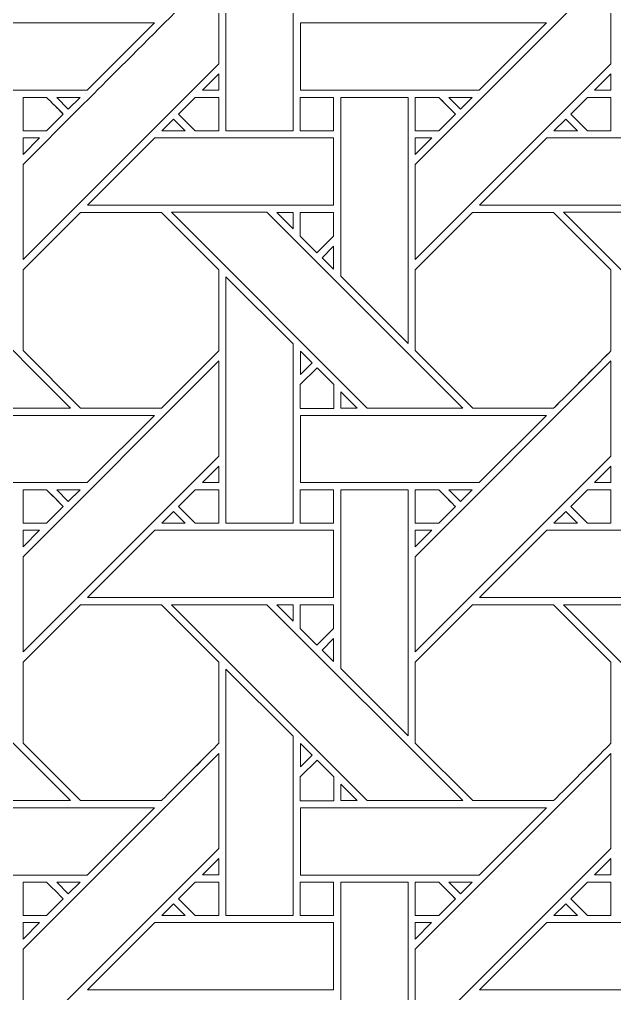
# Model space of a CAD drawing. Header units: inches. Extents: x 2.4 to 22.4, y -0.9 to 19.1.
# Drawn here: x 8.817 to 10.256, y 4.122 to 6.477 of the extents above; entities that cross this region are included whole.
import ezdxf

# ---------------------------------------------------------------- set-up
doc = ezdxf.new("R2010")
doc.units = ezdxf.units.IN
doc.header["$MEASUREMENT"] = 0
doc.layers.add('Design', color=7, linetype='Continuous', lineweight=0)

msp = doc.modelspace()

# ---------------------------------------------------------------- linework, layer by layer
at = {"layer": 'Design'}
for points, knots in [([(2.3829, 19.0948), (2.3829, 19.0948), (2.3829, -0.9052), (2.3829, -0.9052), (2.3829, -0.9052), (22.3829, -0.9052), (22.3829, -0.9052), (22.3829, -0.9052), (22.3829, 19.0948), (22.3829, 19.0948), (22.3829, 19.0948), (2.3829, 19.0948), (2.3829, 19.0948)], [0, 0, 0, 0, 1, 1, 1, 2, 2, 2, 3, 3, 3, 4, 4, 4, 4]), ([(3.3653, 18.1123), (3.3653, 18.1123), (3.3653, 0.0772), (3.3653, 0.0772), (3.3653, 0.0772), (21.4004, 0.0772), (21.4004, 0.0772), (21.4004, 0.0772), (21.4004, 18.1123), (21.4004, 18.1123), (21.4004, 18.1123), (3.3653, 18.1123), (3.3653, 18.1123)], [0, 0, 0, 0, 1, 1, 1, 2, 2, 2, 3, 3, 3, 4, 4, 4, 4]), ([(9.4791, 6.2082), (9.4791, 6.2082), (9.3163, 6.2082), (9.3163, 6.2082), (9.3163, 6.2082), (9.3163, 6.8041), (9.3163, 6.8041), (9.3163, 6.8041), (9.4791, 6.6419), (9.4791, 6.6419), (9.4791, 6.6419), (9.4791, 6.2082), (9.4791, 6.2082)], [0, 0, 0, 0, 1, 1, 1, 2, 2, 2, 3, 3, 3, 4, 4, 4, 4]), ([(8.9621, 6.2635), (9.0114, 6.3125), (9.2437, 6.545), (9.2992, 6.6005), (9.2992, 6.6005), (9.2992, 6.3705), (9.2992, 6.3705), (9.2992, 6.3705), (8.8255, 5.8968), (8.8255, 5.8968), (8.8255, 5.8968), (8.8255, 6.1269), (8.8255, 6.1269), (8.8255, 6.1269), (8.9621, 6.2635), (8.9621, 6.2635)], [0, 0, 0, 0, 1, 1, 1, 2, 2, 2, 3, 3, 3, 4, 4, 4, 5, 5, 5, 5]), ([(9.7742, 6.1269), (9.7742, 6.1269), (10.2479, 6.6005), (10.2479, 6.6005), (10.2479, 6.6005), (10.2479, 6.3705), (10.2479, 6.3705), (10.2479, 6.3705), (9.7742, 5.8968), (9.7742, 5.8968), (9.7742, 5.8968), (9.7742, 6.1269), (9.7742, 6.1269)], [0, 0, 0, 0, 1, 1, 1, 2, 2, 2, 3, 3, 3, 4, 4, 4, 4]), ([(8.5476, 6.3063), (8.5476, 6.3063), (8.5476, 6.469), (8.5476, 6.469), (8.5476, 6.469), (9.1433, 6.469), (9.1433, 6.469), (9.1433, 6.469), (8.9806, 6.3063), (8.9806, 6.3063), (8.9806, 6.3063), (8.5476, 6.3063), (8.5476, 6.3063)], [0, 0, 0, 0, 1, 1, 1, 2, 2, 2, 3, 3, 3, 4, 4, 4, 4]), ([(9.4964, 6.3063), (9.4964, 6.3063), (9.4964, 6.469), (9.4964, 6.469), (9.4964, 6.469), (10.0921, 6.469), (10.0921, 6.469), (10.0921, 6.469), (9.9293, 6.3063), (9.9293, 6.3063), (9.9293, 6.3063), (9.4964, 6.3063), (9.4964, 6.3063)], [0, 0, 0, 0, 1, 1, 1, 2, 2, 2, 3, 3, 3, 4, 4, 4, 4]), ([(9.2992, 6.3063), (9.2992, 6.3063), (9.2594, 6.3063), (9.2594, 6.3063), (9.2594, 6.3063), (9.2992, 6.3461), (9.2992, 6.3461), (9.2992, 6.3461), (9.2992, 6.3063), (9.2992, 6.3063)], [0, 0, 0, 0, 1, 1, 1, 2, 2, 2, 3, 3, 3, 3]), ([(10.2081, 6.3063), (10.2081, 6.3063), (10.2479, 6.3461), (10.2479, 6.3461), (10.2479, 6.3461), (10.2479, 6.3063), (10.2479, 6.3063), (10.2479, 6.3063), (10.2081, 6.3063), (10.2081, 6.3063)], [0, 0, 0, 0, 1, 1, 1, 2, 2, 2, 3, 3, 3, 3]), ([(8.8825, 6.289), (8.8877, 6.2839), (8.9184, 6.2531), (8.9228, 6.2486), (8.9228, 6.2486), (8.8824, 6.2082), (8.8824, 6.2082), (8.8824, 6.2082), (8.8255, 6.2082), (8.8255, 6.2082), (8.8255, 6.2082), (8.8255, 6.289), (8.8255, 6.289), (8.8255, 6.289), (8.8825, 6.289), (8.8825, 6.289)], [0, 0, 0, 0, 1, 1, 1, 2, 2, 2, 3, 3, 3, 4, 4, 4, 5, 5, 5, 5]), ([(8.9075, 6.264), (8.9133, 6.2582), (8.9188, 6.2527), (8.9228, 6.2486), (8.9228, 6.2486), (8.8824, 6.2082), (8.8824, 6.2082), (8.8824, 6.2082), (8.8255, 6.2082), (8.8255, 6.2082), (8.8255, 6.2082), (8.8255, 6.289), (8.8255, 6.289), (8.8255, 6.289), (8.8825, 6.289), (8.8825, 6.289), (8.888, 6.2836), (8.8981, 6.2735), (8.9075, 6.264)], [0, 0, 0, 0, 1, 1, 1, 2, 2, 2, 3, 3, 3, 4, 4, 4, 5, 5, 5, 6, 6, 6, 6]), ([(8.9069, 6.289), (8.9069, 6.289), (8.9634, 6.289), (8.9634, 6.289), (8.9634, 6.289), (8.9351, 6.2608), (8.9351, 6.2608), (8.9351, 6.2608), (8.9069, 6.289), (8.9069, 6.289)], [0, 0, 0, 0, 1, 1, 1, 2, 2, 2, 3, 3, 3, 3]), ([(9.242, 6.2082), (9.242, 6.2082), (9.2017, 6.2486), (9.2017, 6.2486), (9.2017, 6.2486), (9.2421, 6.289), (9.2421, 6.289), (9.2421, 6.289), (9.2991, 6.289), (9.2991, 6.289), (9.2991, 6.289), (9.2991, 6.2082), (9.2991, 6.2082), (9.2991, 6.2082), (9.242, 6.2082), (9.242, 6.2082)], [0, 0, 0, 0, 1, 1, 1, 2, 2, 2, 3, 3, 3, 4, 4, 4, 5, 5, 5, 5]), ([(9.2017, 6.2486), (9.2017, 6.2486), (9.2421, 6.289), (9.2421, 6.289), (9.2421, 6.289), (9.2991, 6.289), (9.2991, 6.289), (9.2991, 6.289), (9.2991, 6.2082), (9.2991, 6.2082), (9.2991, 6.2082), (9.242, 6.2082), (9.242, 6.2082), (9.242, 6.2082), (9.2017, 6.2486), (9.2017, 6.2486)], [0, 0, 0, 0, 1, 1, 1, 2, 2, 2, 3, 3, 3, 4, 4, 4, 5, 5, 5, 5]), ([(9.4963, 6.289), (9.4963, 6.289), (9.5766, 6.289), (9.5766, 6.289), (9.5766, 6.289), (9.5766, 6.2082), (9.5766, 6.2082), (9.5766, 6.2082), (9.4963, 6.2082), (9.4963, 6.2082), (9.4963, 6.2082), (9.4963, 6.289), (9.4963, 6.289)], [0, 0, 0, 0, 1, 1, 1, 2, 2, 2, 3, 3, 3, 4, 4, 4, 4]), ([(9.5766, 6.289), (9.5766, 6.289), (9.5766, 6.2082), (9.5766, 6.2082), (9.5766, 6.2082), (9.4963, 6.2082), (9.4963, 6.2082), (9.4963, 6.2082), (9.4963, 6.289), (9.4963, 6.289), (9.4963, 6.289), (9.5766, 6.289), (9.5766, 6.289)], [0, 0, 0, 0, 1, 1, 1, 2, 2, 2, 3, 3, 3, 4, 4, 4, 4]), ([(9.7571, 6.289), (9.7571, 6.289), (9.7571, 5.6939), (9.7571, 5.6939), (9.7571, 5.6939), (9.5942, 5.8568), (9.5942, 5.8568), (9.5942, 5.8568), (9.5942, 6.289), (9.5942, 6.289), (9.5942, 6.289), (9.7571, 6.289), (9.7571, 6.289)], [0, 0, 0, 0, 1, 1, 1, 2, 2, 2, 3, 3, 3, 4, 4, 4, 4]), ([(9.8313, 6.289), (9.8364, 6.2839), (9.8672, 6.2531), (9.8716, 6.2486), (9.8716, 6.2486), (9.8312, 6.2082), (9.8312, 6.2082), (9.8312, 6.2082), (9.7742, 6.2082), (9.7742, 6.2082), (9.7742, 6.2082), (9.7742, 6.289), (9.7742, 6.289), (9.7742, 6.289), (9.8313, 6.289), (9.8313, 6.289)], [0, 0, 0, 0, 1, 1, 1, 2, 2, 2, 3, 3, 3, 4, 4, 4, 5, 5, 5, 5]), ([(9.7742, 6.2082), (9.7742, 6.2082), (9.7742, 6.289), (9.7742, 6.289), (9.7742, 6.289), (9.8313, 6.289), (9.8313, 6.289), (9.8369, 6.2834), (9.8716, 6.2486), (9.8716, 6.2486), (9.8716, 6.2486), (9.8312, 6.2082), (9.8312, 6.2082), (9.8312, 6.2082), (9.7742, 6.2082), (9.7742, 6.2082)], [0, 0, 0, 0, 1, 1, 1, 2, 2, 2, 3, 3, 3, 4, 4, 4, 5, 5, 5, 5]), ([(9.8556, 6.289), (9.8556, 6.289), (9.9121, 6.289), (9.9121, 6.289), (9.9121, 6.289), (9.8838, 6.2608), (9.8838, 6.2608), (9.8838, 6.2608), (9.8556, 6.289), (9.8556, 6.289)], [0, 0, 0, 0, 1, 1, 1, 2, 2, 2, 3, 3, 3, 3]), ([(10.1907, 6.2082), (10.1907, 6.2082), (10.1504, 6.2486), (10.1504, 6.2486), (10.1504, 6.2486), (10.1908, 6.289), (10.1908, 6.289), (10.1908, 6.289), (10.2479, 6.289), (10.2479, 6.289), (10.2479, 6.289), (10.2479, 6.2082), (10.2479, 6.2082), (10.2479, 6.2082), (10.1907, 6.2082), (10.1907, 6.2082)], [0, 0, 0, 0, 1, 1, 1, 2, 2, 2, 3, 3, 3, 4, 4, 4, 5, 5, 5, 5]), ([(10.1504, 6.2486), (10.1504, 6.2486), (10.1908, 6.289), (10.1908, 6.289), (10.1908, 6.289), (10.2479, 6.289), (10.2479, 6.289), (10.2479, 6.289), (10.2479, 6.2082), (10.2479, 6.2082), (10.2479, 6.2082), (10.1907, 6.2082), (10.1907, 6.2082), (10.1907, 6.2082), (10.1504, 6.2486), (10.1504, 6.2486)], [0, 0, 0, 0, 1, 1, 1, 2, 2, 2, 3, 3, 3, 4, 4, 4, 5, 5, 5, 5]), ([(9.2178, 6.2082), (9.2178, 6.2082), (9.1613, 6.2082), (9.1613, 6.2082), (9.1613, 6.2082), (9.1896, 6.2365), (9.1896, 6.2365), (9.1896, 6.2365), (9.2178, 6.2082), (9.2178, 6.2082)], [0, 0, 0, 0, 1, 1, 1, 2, 2, 2, 3, 3, 3, 3]), ([(10.1666, 6.2082), (10.1666, 6.2082), (10.11, 6.2082), (10.11, 6.2082), (10.11, 6.2082), (10.1383, 6.2365), (10.1383, 6.2365), (10.1383, 6.2365), (10.1666, 6.2082), (10.1666, 6.2082)], [0, 0, 0, 0, 1, 1, 1, 2, 2, 2, 3, 3, 3, 3]), ([(8.8653, 6.1911), (8.8653, 6.1911), (8.8255, 6.1513), (8.8255, 6.1513), (8.8255, 6.1513), (8.8255, 6.1911), (8.8255, 6.1911), (8.8255, 6.1911), (8.8653, 6.1911), (8.8653, 6.1911)], [0, 0, 0, 0, 1, 1, 1, 2, 2, 2, 3, 3, 3, 3]), ([(9.1442, 6.1911), (9.1442, 6.1911), (9.5766, 6.1911), (9.5766, 6.1911), (9.5766, 6.1911), (9.5766, 6.0283), (9.5766, 6.0283), (9.5766, 6.0283), (8.9813, 6.0283), (8.9813, 6.0283), (8.9813, 6.0283), (9.1442, 6.1911), (9.1442, 6.1911)], [0, 0, 0, 0, 1, 1, 1, 2, 2, 2, 3, 3, 3, 4, 4, 4, 4]), ([(9.8141, 6.1911), (9.8141, 6.1911), (9.7742, 6.1513), (9.7742, 6.1513), (9.7742, 6.1513), (9.7742, 6.1911), (9.7742, 6.1911), (9.7742, 6.1911), (9.8141, 6.1911), (9.8141, 6.1911)], [0, 0, 0, 0, 1, 1, 1, 2, 2, 2, 3, 3, 3, 3]), ([(9.9301, 6.0283), (9.9301, 6.0283), (10.0929, 6.1911), (10.0929, 6.1911), (10.0929, 6.1911), (10.5253, 6.1911), (10.5253, 6.1911), (10.5253, 6.1911), (10.5253, 6.0283), (10.5253, 6.0283), (10.5253, 6.0283), (9.9301, 6.0283), (9.9301, 6.0283)], [0, 0, 0, 0, 1, 1, 1, 2, 2, 2, 3, 3, 3, 4, 4, 4, 4]), ([(8.4669, 6.0112), (8.4669, 6.0112), (8.9405, 5.5375), (8.9405, 5.5375), (8.9405, 5.5375), (8.7095, 5.5375), (8.7095, 5.5375), (8.7095, 5.5375), (8.2359, 6.0112), (8.2359, 6.0112), (8.2359, 6.0112), (8.4669, 6.0112), (8.4669, 6.0112)], [0, 0, 0, 0, 1, 1, 1, 2, 2, 2, 3, 3, 3, 4, 4, 4, 4]), ([(8.9642, 6.0111), (8.9642, 6.0111), (9.1604, 6.0111), (9.1604, 6.0111), (9.1604, 6.0111), (9.2991, 5.8724), (9.2991, 5.8724), (9.2991, 5.8724), (9.2991, 5.6762), (9.2991, 5.6762), (9.2813, 5.6582), (9.1694, 5.5465), (9.1604, 5.5375), (9.1604, 5.5375), (8.9647, 5.5375), (8.9647, 5.5375), (8.9647, 5.5375), (8.8255, 5.6767), (8.8255, 5.6767), (8.8255, 5.6767), (8.8255, 5.8724), (8.8255, 5.8724), (8.8255, 5.8724), (8.9642, 6.0111), (8.9642, 6.0111)], [0, 0, 0, 0, 1, 1, 1, 2, 2, 2, 3, 3, 3, 4, 4, 4, 5, 5, 5, 6, 6, 6, 7, 7, 7, 8, 8, 8, 8]), ([(8.8255, 5.8724), (8.8255, 5.8724), (8.9642, 6.0111), (8.9642, 6.0111), (8.9642, 6.0111), (9.1604, 6.0111), (9.1604, 6.0111), (9.1604, 6.0111), (9.2991, 5.8724), (9.2991, 5.8724), (9.2991, 5.8724), (9.2991, 5.6762), (9.2991, 5.6762), (9.2813, 5.6582), (9.1694, 5.5465), (9.1604, 5.5375), (9.1604, 5.5375), (8.9647, 5.5375), (8.9647, 5.5375), (8.9647, 5.5375), (8.8255, 5.6767), (8.8255, 5.6767), (8.8255, 5.6767), (8.8255, 5.8724), (8.8255, 5.8724)], [0, 0, 0, 0, 1, 1, 1, 2, 2, 2, 3, 3, 3, 4, 4, 4, 5, 5, 5, 6, 6, 6, 7, 7, 7, 8, 8, 8, 8]), ([(9.1846, 6.0112), (9.1846, 6.0112), (9.4156, 6.0112), (9.4156, 6.0112), (9.4156, 6.0112), (9.8892, 5.5375), (9.8892, 5.5375), (9.8892, 5.5375), (9.6582, 5.5375), (9.6582, 5.5375), (9.6582, 5.5375), (9.1846, 6.0112), (9.1846, 6.0112)], [0, 0, 0, 0, 1, 1, 1, 2, 2, 2, 3, 3, 3, 4, 4, 4, 4]), ([(9.4791, 6.0111), (9.4791, 6.0111), (9.4791, 5.9713), (9.4791, 5.9713), (9.4791, 5.9713), (9.4397, 6.0111), (9.4397, 6.0111), (9.4397, 6.0111), (9.4791, 6.0111), (9.4791, 6.0111)], [0, 0, 0, 0, 1, 1, 1, 2, 2, 2, 3, 3, 3, 3]), ([(9.5766, 6.0111), (9.5766, 6.0111), (9.5766, 5.9535), (9.5766, 5.9535), (9.5766, 5.9535), (9.5366, 5.9136), (9.5366, 5.9136), (9.5366, 5.9136), (9.4963, 5.9539), (9.4963, 5.9539), (9.4963, 5.9539), (9.4963, 6.0111), (9.4963, 6.0111), (9.4963, 6.0111), (9.5766, 6.0111), (9.5766, 6.0111)], [0, 0, 0, 0, 1, 1, 1, 2, 2, 2, 3, 3, 3, 4, 4, 4, 5, 5, 5, 5]), ([(9.5366, 5.9136), (9.5366, 5.9136), (9.4963, 5.9539), (9.4963, 5.9539), (9.4963, 5.9539), (9.4963, 6.0111), (9.4963, 6.0111), (9.4963, 6.0111), (9.5766, 6.0111), (9.5766, 6.0111), (9.5766, 6.0111), (9.5766, 5.9535), (9.5766, 5.9535), (9.5766, 5.9535), (9.5366, 5.9136), (9.5366, 5.9136)], [0, 0, 0, 0, 1, 1, 1, 2, 2, 2, 3, 3, 3, 4, 4, 4, 5, 5, 5, 5]), ([(9.9129, 6.0111), (9.9129, 6.0111), (10.1091, 6.0111), (10.1091, 6.0111), (10.1091, 6.0111), (10.2478, 5.8724), (10.2478, 5.8724), (10.2478, 5.8724), (10.2478, 5.6762), (10.2478, 5.6762), (10.23, 5.6582), (10.1181, 5.5465), (10.1091, 5.5375), (10.1091, 5.5375), (9.9134, 5.5375), (9.9134, 5.5375), (9.9134, 5.5375), (9.7742, 5.6767), (9.7742, 5.6767), (9.7742, 5.6767), (9.7742, 5.8724), (9.7742, 5.8724), (9.7742, 5.8724), (9.9129, 6.0111), (9.9129, 6.0111)], [0, 0, 0, 0, 1, 1, 1, 2, 2, 2, 3, 3, 3, 4, 4, 4, 5, 5, 5, 6, 6, 6, 7, 7, 7, 8, 8, 8, 8]), ([(9.7742, 5.6767), (9.7742, 5.6767), (9.7742, 5.8724), (9.7742, 5.8724), (9.7742, 5.8724), (9.9129, 6.0111), (9.9129, 6.0111), (9.9129, 6.0111), (10.1091, 6.0111), (10.1091, 6.0111), (10.1091, 6.0111), (10.2478, 5.8724), (10.2478, 5.8724), (10.2478, 5.8724), (10.2478, 5.6762), (10.2478, 5.6762), (10.2297, 5.6579), (10.1178, 5.5462), (10.1091, 5.5375), (10.1091, 5.5375), (9.9134, 5.5375), (9.9134, 5.5375), (9.9134, 5.5375), (9.7742, 5.6767), (9.7742, 5.6767)], [0, 0, 0, 0, 1, 1, 1, 2, 2, 2, 3, 3, 3, 4, 4, 4, 5, 5, 5, 6, 6, 6, 7, 7, 7, 8, 8, 8, 8]), ([(10.1334, 6.0112), (10.1334, 6.0112), (10.3643, 6.0112), (10.3643, 6.0112), (10.3643, 6.0112), (10.838, 5.5375), (10.838, 5.5375), (10.838, 5.5375), (10.6069, 5.5375), (10.6069, 5.5375), (10.6069, 5.5375), (10.1334, 6.0112), (10.1334, 6.0112)], [0, 0, 0, 0, 1, 1, 1, 2, 2, 2, 3, 3, 3, 4, 4, 4, 4]), ([(9.5766, 5.9293), (9.5766, 5.9293), (9.5766, 5.8741), (9.5766, 5.8741), (9.5766, 5.8741), (9.5488, 5.9015), (9.5488, 5.9015), (9.5488, 5.9015), (9.5766, 5.9293), (9.5766, 5.9293)], [0, 0, 0, 0, 1, 1, 1, 2, 2, 2, 3, 3, 3, 3]), ([(9.4791, 5.2595), (9.4791, 5.2595), (9.3163, 5.2595), (9.3163, 5.2595), (9.3163, 5.2595), (9.3163, 5.8553), (9.3163, 5.8553), (9.3163, 5.8553), (9.4791, 5.6932), (9.4791, 5.6932), (9.4791, 5.6932), (9.4791, 5.2595), (9.4791, 5.2595)], [0, 0, 0, 0, 1, 1, 1, 2, 2, 2, 3, 3, 3, 4, 4, 4, 4]), ([(9.4964, 5.6189), (9.4964, 5.6189), (9.4964, 5.6757), (9.4964, 5.6757), (9.4964, 5.6757), (9.5246, 5.6471), (9.5246, 5.6471), (9.5246, 5.6471), (9.4964, 5.6189), (9.4964, 5.6189)], [0, 0, 0, 0, 1, 1, 1, 2, 2, 2, 3, 3, 3, 3]), ([(8.8255, 5.1782), (8.8255, 5.1782), (9.2992, 5.6518), (9.2992, 5.6518), (9.2992, 5.6518), (9.2992, 5.4217), (9.2992, 5.4217), (9.2992, 5.4217), (8.8255, 4.9481), (8.8255, 4.9481), (8.8255, 4.9481), (8.8255, 5.1782), (8.8255, 5.1782)], [0, 0, 0, 0, 1, 1, 1, 2, 2, 2, 3, 3, 3, 4, 4, 4, 4]), ([(9.4963, 5.5372), (9.4963, 5.5372), (9.4963, 5.5945), (9.4963, 5.5945), (9.4963, 5.5945), (9.5367, 5.6349), (9.5367, 5.6349), (9.5367, 5.6349), (9.577, 5.5945), (9.577, 5.5945), (9.577, 5.5945), (9.577, 5.5372), (9.577, 5.5372), (9.577, 5.5372), (9.4963, 5.5372), (9.4963, 5.5372)], [0, 0, 0, 0, 1, 1, 1, 2, 2, 2, 3, 3, 3, 4, 4, 4, 5, 5, 5, 5]), ([(9.5367, 5.6349), (9.5367, 5.6349), (9.577, 5.5945), (9.577, 5.5945), (9.577, 5.5945), (9.577, 5.5372), (9.577, 5.5372), (9.577, 5.5372), (9.4963, 5.5372), (9.4963, 5.5372), (9.4963, 5.5372), (9.4963, 5.5945), (9.4963, 5.5945), (9.4963, 5.5945), (9.5367, 5.6349), (9.5367, 5.6349)], [0, 0, 0, 0, 1, 1, 1, 2, 2, 2, 3, 3, 3, 4, 4, 4, 5, 5, 5, 5]), ([(9.7742, 5.1782), (9.7742, 5.1782), (10.2479, 5.6518), (10.2479, 5.6518), (10.2479, 5.6518), (10.2479, 5.4217), (10.2479, 5.4217), (10.2479, 5.4217), (9.7742, 4.9481), (9.7742, 4.9481), (9.7742, 4.9481), (9.7742, 5.1782), (9.7742, 5.1782)], [0, 0, 0, 0, 1, 1, 1, 2, 2, 2, 3, 3, 3, 4, 4, 4, 4]), ([(9.634, 5.5375), (9.634, 5.5375), (9.5943, 5.5375), (9.5943, 5.5375), (9.5943, 5.5375), (9.5943, 5.5773), (9.5943, 5.5773), (9.5943, 5.5773), (9.634, 5.5375), (9.634, 5.5375)], [0, 0, 0, 0, 1, 1, 1, 2, 2, 2, 3, 3, 3, 3]), ([(8.5476, 5.3576), (8.5476, 5.3576), (8.5476, 5.5202), (8.5476, 5.5202), (8.5476, 5.5202), (9.1433, 5.5202), (9.1433, 5.5202), (9.1433, 5.5202), (8.9806, 5.3576), (8.9806, 5.3576), (8.9806, 5.3576), (8.5476, 5.3576), (8.5476, 5.3576)], [0, 0, 0, 0, 1, 1, 1, 2, 2, 2, 3, 3, 3, 4, 4, 4, 4]), ([(9.4964, 5.3576), (9.4964, 5.3576), (9.4964, 5.5202), (9.4964, 5.5202), (9.4964, 5.5202), (10.0921, 5.5202), (10.0921, 5.5202), (10.0921, 5.5202), (9.9293, 5.3576), (9.9293, 5.3576), (9.9293, 5.3576), (9.4964, 5.3576), (9.4964, 5.3576)], [0, 0, 0, 0, 1, 1, 1, 2, 2, 2, 3, 3, 3, 4, 4, 4, 4]), ([(9.2594, 5.3576), (9.2594, 5.3576), (9.2992, 5.3973), (9.2992, 5.3973), (9.2992, 5.3973), (9.2992, 5.3576), (9.2992, 5.3576), (9.2992, 5.3576), (9.2594, 5.3576), (9.2594, 5.3576)], [0, 0, 0, 0, 1, 1, 1, 2, 2, 2, 3, 3, 3, 3]), ([(10.2081, 5.3576), (10.2081, 5.3576), (10.2479, 5.3973), (10.2479, 5.3973), (10.2479, 5.3973), (10.2479, 5.3576), (10.2479, 5.3576), (10.2479, 5.3576), (10.2081, 5.3576), (10.2081, 5.3576)], [0, 0, 0, 0, 1, 1, 1, 2, 2, 2, 3, 3, 3, 3]), ([(8.8825, 5.3403), (8.8877, 5.3351), (8.9184, 5.3043), (8.9228, 5.2999), (8.9228, 5.2999), (8.8824, 5.2595), (8.8824, 5.2595), (8.8824, 5.2595), (8.8255, 5.2595), (8.8255, 5.2595), (8.8255, 5.2595), (8.8255, 5.3403), (8.8255, 5.3403), (8.8255, 5.3403), (8.8825, 5.3403), (8.8825, 5.3403)], [0, 0, 0, 0, 1, 1, 1, 2, 2, 2, 3, 3, 3, 4, 4, 4, 5, 5, 5, 5]), ([(8.8255, 5.2595), (8.8255, 5.2595), (8.8255, 5.3403), (8.8255, 5.3403), (8.8255, 5.3403), (8.8825, 5.3403), (8.8825, 5.3403), (8.8879, 5.3349), (8.9187, 5.3041), (8.9228, 5.2999), (8.9228, 5.2999), (8.8824, 5.2595), (8.8824, 5.2595), (8.8824, 5.2595), (8.8255, 5.2595), (8.8255, 5.2595)], [0, 0, 0, 0, 1, 1, 1, 2, 2, 2, 3, 3, 3, 4, 4, 4, 5, 5, 5, 5]), ([(8.9069, 5.3403), (8.9069, 5.3403), (8.9634, 5.3403), (8.9634, 5.3403), (8.9634, 5.3403), (8.9351, 5.3121), (8.9351, 5.3121), (8.9351, 5.3121), (8.9069, 5.3403), (8.9069, 5.3403)], [0, 0, 0, 0, 1, 1, 1, 2, 2, 2, 3, 3, 3, 3]), ([(9.242, 5.2595), (9.242, 5.2595), (9.2017, 5.2998), (9.2017, 5.2998), (9.2017, 5.2998), (9.2421, 5.3403), (9.2421, 5.3403), (9.2421, 5.3403), (9.2991, 5.3403), (9.2991, 5.3403), (9.2991, 5.3403), (9.2991, 5.2595), (9.2991, 5.2595), (9.2991, 5.2595), (9.242, 5.2595), (9.242, 5.2595)], [0, 0, 0, 0, 1, 1, 1, 2, 2, 2, 3, 3, 3, 4, 4, 4, 5, 5, 5, 5]), ([(9.2017, 5.2998), (9.2017, 5.2998), (9.2421, 5.3403), (9.2421, 5.3403), (9.2421, 5.3403), (9.2991, 5.3403), (9.2991, 5.3403), (9.2991, 5.3403), (9.2991, 5.2595), (9.2991, 5.2595), (9.2991, 5.2595), (9.242, 5.2595), (9.242, 5.2595), (9.242, 5.2595), (9.2017, 5.2998), (9.2017, 5.2998)], [0, 0, 0, 0, 1, 1, 1, 2, 2, 2, 3, 3, 3, 4, 4, 4, 5, 5, 5, 5]), ([(9.4963, 5.3403), (9.4963, 5.3403), (9.5766, 5.3403), (9.5766, 5.3403), (9.5766, 5.3403), (9.5766, 5.2595), (9.5766, 5.2595), (9.5766, 5.2595), (9.4963, 5.2595), (9.4963, 5.2595), (9.4963, 5.2595), (9.4963, 5.3403), (9.4963, 5.3403)], [0, 0, 0, 0, 1, 1, 1, 2, 2, 2, 3, 3, 3, 4, 4, 4, 4]), ([(9.4963, 5.2595), (9.4963, 5.2595), (9.4963, 5.3403), (9.4963, 5.3403), (9.4963, 5.3403), (9.5766, 5.3403), (9.5766, 5.3403), (9.5766, 5.3403), (9.5766, 5.2595), (9.5766, 5.2595), (9.5766, 5.2595), (9.4963, 5.2595), (9.4963, 5.2595)], [0, 0, 0, 0, 1, 1, 1, 2, 2, 2, 3, 3, 3, 4, 4, 4, 4]), ([(9.7571, 5.3403), (9.7571, 5.3403), (9.7571, 4.7452), (9.7571, 4.7452), (9.7571, 4.7452), (9.5942, 4.9081), (9.5942, 4.9081), (9.5942, 4.9081), (9.5942, 5.3403), (9.5942, 5.3403), (9.5942, 5.3403), (9.7571, 5.3403), (9.7571, 5.3403)], [0, 0, 0, 0, 1, 1, 1, 2, 2, 2, 3, 3, 3, 4, 4, 4, 4]), ([(9.8313, 5.3403), (9.8364, 5.3351), (9.8672, 5.3043), (9.8716, 5.2999), (9.8716, 5.2999), (9.8312, 5.2595), (9.8312, 5.2595), (9.8312, 5.2595), (9.7742, 5.2595), (9.7742, 5.2595), (9.7742, 5.2595), (9.7742, 5.3403), (9.7742, 5.3403), (9.7742, 5.3403), (9.8313, 5.3403), (9.8313, 5.3403)], [0, 0, 0, 0, 1, 1, 1, 2, 2, 2, 3, 3, 3, 4, 4, 4, 5, 5, 5, 5]), ([(9.7742, 5.2595), (9.7742, 5.2595), (9.7742, 5.3403), (9.7742, 5.3403), (9.7742, 5.3403), (9.8313, 5.3403), (9.8313, 5.3403), (9.8366, 5.3349), (9.8674, 5.3041), (9.8716, 5.2999), (9.8716, 5.2999), (9.8312, 5.2595), (9.8312, 5.2595), (9.8312, 5.2595), (9.7742, 5.2595), (9.7742, 5.2595)], [0, 0, 0, 0, 1, 1, 1, 2, 2, 2, 3, 3, 3, 4, 4, 4, 5, 5, 5, 5]), ([(9.8556, 5.3403), (9.8556, 5.3403), (9.9121, 5.3403), (9.9121, 5.3403), (9.9121, 5.3403), (9.8838, 5.3121), (9.8838, 5.3121), (9.8838, 5.3121), (9.8556, 5.3403), (9.8556, 5.3403)], [0, 0, 0, 0, 1, 1, 1, 2, 2, 2, 3, 3, 3, 3]), ([(10.1907, 5.2595), (10.1907, 5.2595), (10.1504, 5.2998), (10.1504, 5.2998), (10.1504, 5.2998), (10.1908, 5.3403), (10.1908, 5.3403), (10.1908, 5.3403), (10.2479, 5.3403), (10.2479, 5.3403), (10.2479, 5.3403), (10.2479, 5.2595), (10.2479, 5.2595), (10.2479, 5.2595), (10.1907, 5.2595), (10.1907, 5.2595)], [0, 0, 0, 0, 1, 1, 1, 2, 2, 2, 3, 3, 3, 4, 4, 4, 5, 5, 5, 5]), ([(10.1504, 5.2998), (10.1504, 5.2998), (10.1908, 5.3403), (10.1908, 5.3403), (10.1908, 5.3403), (10.2479, 5.3403), (10.2479, 5.3403), (10.2479, 5.3403), (10.2479, 5.2595), (10.2479, 5.2595), (10.2479, 5.2595), (10.1907, 5.2595), (10.1907, 5.2595), (10.1907, 5.2595), (10.1504, 5.2998), (10.1504, 5.2998)], [0, 0, 0, 0, 1, 1, 1, 2, 2, 2, 3, 3, 3, 4, 4, 4, 5, 5, 5, 5]), ([(9.2178, 5.2595), (9.2178, 5.2595), (9.1613, 5.2595), (9.1613, 5.2595), (9.1613, 5.2595), (9.1896, 5.2878), (9.1896, 5.2878), (9.1896, 5.2878), (9.2178, 5.2595), (9.2178, 5.2595)], [0, 0, 0, 0, 1, 1, 1, 2, 2, 2, 3, 3, 3, 3]), ([(10.1666, 5.2595), (10.1666, 5.2595), (10.11, 5.2595), (10.11, 5.2595), (10.11, 5.2595), (10.1383, 5.2878), (10.1383, 5.2878), (10.1383, 5.2878), (10.1666, 5.2595), (10.1666, 5.2595)], [0, 0, 0, 0, 1, 1, 1, 2, 2, 2, 3, 3, 3, 3]), ([(8.8653, 5.2424), (8.8653, 5.2424), (8.8255, 5.2025), (8.8255, 5.2025), (8.8255, 5.2025), (8.8255, 5.2424), (8.8255, 5.2424), (8.8255, 5.2424), (8.8653, 5.2424), (8.8653, 5.2424)], [0, 0, 0, 0, 1, 1, 1, 2, 2, 2, 3, 3, 3, 3]), ([(8.9813, 5.0795), (8.9813, 5.0795), (9.1442, 5.2424), (9.1442, 5.2424), (9.1442, 5.2424), (9.5766, 5.2424), (9.5766, 5.2424), (9.5766, 5.2424), (9.5766, 5.0795), (9.5766, 5.0795), (9.5766, 5.0795), (8.9813, 5.0795), (8.9813, 5.0795)], [0, 0, 0, 0, 1, 1, 1, 2, 2, 2, 3, 3, 3, 4, 4, 4, 4]), ([(9.8141, 5.2424), (9.8141, 5.2424), (9.7742, 5.2025), (9.7742, 5.2025), (9.7742, 5.2025), (9.7742, 5.2424), (9.7742, 5.2424), (9.7742, 5.2424), (9.8141, 5.2424), (9.8141, 5.2424)], [0, 0, 0, 0, 1, 1, 1, 2, 2, 2, 3, 3, 3, 3]), ([(9.9301, 5.0795), (9.9301, 5.0795), (10.0929, 5.2424), (10.0929, 5.2424), (10.0929, 5.2424), (10.5253, 5.2424), (10.5253, 5.2424), (10.5253, 5.2424), (10.5253, 5.0795), (10.5253, 5.0795), (10.5253, 5.0795), (9.9301, 5.0795), (9.9301, 5.0795)], [0, 0, 0, 0, 1, 1, 1, 2, 2, 2, 3, 3, 3, 4, 4, 4, 4]), ([(8.2359, 5.0624), (8.2359, 5.0624), (8.4669, 5.0624), (8.4669, 5.0624), (8.4669, 5.0624), (8.9405, 4.5888), (8.9405, 4.5888), (8.9405, 4.5888), (8.7095, 4.5888), (8.7095, 4.5888), (8.7095, 4.5888), (8.2359, 5.0624), (8.2359, 5.0624)], [0, 0, 0, 0, 1, 1, 1, 2, 2, 2, 3, 3, 3, 4, 4, 4, 4]), ([(8.9642, 5.0624), (8.9642, 5.0624), (9.1604, 5.0624), (9.1604, 5.0624), (9.1604, 5.0624), (9.2991, 4.9237), (9.2991, 4.9237), (9.2991, 4.9237), (9.2991, 4.7274), (9.2991, 4.7274), (9.2813, 4.7095), (9.1694, 4.5978), (9.1604, 4.5888), (9.1604, 4.5888), (8.9647, 4.5888), (8.9647, 4.5888), (8.9647, 4.5888), (8.8255, 4.728), (8.8255, 4.728), (8.8255, 4.728), (8.8255, 4.9237), (8.8255, 4.9237), (8.8255, 4.9237), (8.9642, 5.0624), (8.9642, 5.0624)], [0, 0, 0, 0, 1, 1, 1, 2, 2, 2, 3, 3, 3, 4, 4, 4, 5, 5, 5, 6, 6, 6, 7, 7, 7, 8, 8, 8, 8]), ([(8.8255, 4.728), (8.8255, 4.728), (8.8255, 4.9237), (8.8255, 4.9237), (8.8255, 4.9237), (8.9642, 5.0624), (8.9642, 5.0624), (8.9642, 5.0624), (9.1604, 5.0624), (9.1604, 5.0624), (9.1604, 5.0624), (9.2991, 4.9237), (9.2991, 4.9237), (9.2991, 4.9237), (9.2991, 4.7274), (9.2991, 4.7274), (9.2812, 4.7094), (9.1693, 4.5977), (9.1604, 4.5888), (9.1604, 4.5888), (8.9647, 4.5888), (8.9647, 4.5888), (8.9647, 4.5888), (8.8255, 4.728), (8.8255, 4.728)], [0, 0, 0, 0, 1, 1, 1, 2, 2, 2, 3, 3, 3, 4, 4, 4, 5, 5, 5, 6, 6, 6, 7, 7, 7, 8, 8, 8, 8]), ([(9.1846, 5.0624), (9.1846, 5.0624), (9.4156, 5.0624), (9.4156, 5.0624), (9.4156, 5.0624), (9.8892, 4.5888), (9.8892, 4.5888), (9.8892, 4.5888), (9.6582, 4.5888), (9.6582, 4.5888), (9.6582, 4.5888), (9.1846, 5.0624), (9.1846, 5.0624)], [0, 0, 0, 0, 1, 1, 1, 2, 2, 2, 3, 3, 3, 4, 4, 4, 4]), ([(9.4791, 5.0624), (9.4791, 5.0624), (9.4791, 5.0226), (9.4791, 5.0226), (9.4791, 5.0226), (9.4397, 5.0624), (9.4397, 5.0624), (9.4397, 5.0624), (9.4791, 5.0624), (9.4791, 5.0624)], [0, 0, 0, 0, 1, 1, 1, 2, 2, 2, 3, 3, 3, 3]), ([(9.5766, 5.0624), (9.5766, 5.0624), (9.5766, 5.0048), (9.5766, 5.0048), (9.5766, 5.0048), (9.5366, 4.9648), (9.5366, 4.9648), (9.5366, 4.9648), (9.4963, 5.0052), (9.4963, 5.0052), (9.4963, 5.0052), (9.4963, 5.0624), (9.4963, 5.0624), (9.4963, 5.0624), (9.5766, 5.0624), (9.5766, 5.0624)], [0, 0, 0, 0, 1, 1, 1, 2, 2, 2, 3, 3, 3, 4, 4, 4, 5, 5, 5, 5]), ([(9.5366, 4.9648), (9.5366, 4.9648), (9.4963, 5.0052), (9.4963, 5.0052), (9.4963, 5.0052), (9.4963, 5.0624), (9.4963, 5.0624), (9.4963, 5.0624), (9.5766, 5.0624), (9.5766, 5.0624), (9.5766, 5.0624), (9.5766, 5.0048), (9.5766, 5.0048), (9.5766, 5.0048), (9.5366, 4.9648), (9.5366, 4.9648)], [0, 0, 0, 0, 1, 1, 1, 2, 2, 2, 3, 3, 3, 4, 4, 4, 5, 5, 5, 5]), ([(9.9129, 5.0624), (9.9129, 5.0624), (10.1091, 5.0624), (10.1091, 5.0624), (10.1091, 5.0624), (10.2478, 4.9237), (10.2478, 4.9237), (10.2478, 4.9237), (10.2478, 4.7274), (10.2478, 4.7274), (10.23, 4.7095), (10.1181, 4.5978), (10.1091, 4.5888), (10.1091, 4.5888), (9.9134, 4.5888), (9.9134, 4.5888), (9.9134, 4.5888), (9.7742, 4.728), (9.7742, 4.728), (9.7742, 4.728), (9.7742, 4.9237), (9.7742, 4.9237), (9.7742, 4.9237), (9.9129, 5.0624), (9.9129, 5.0624)], [0, 0, 0, 0, 1, 1, 1, 2, 2, 2, 3, 3, 3, 4, 4, 4, 5, 5, 5, 6, 6, 6, 7, 7, 7, 8, 8, 8, 8]), ([(9.7742, 4.728), (9.7742, 4.728), (9.7742, 4.9237), (9.7742, 4.9237), (9.7742, 4.9237), (9.9129, 5.0624), (9.9129, 5.0624), (9.9129, 5.0624), (10.1091, 5.0624), (10.1091, 5.0624), (10.1091, 5.0624), (10.2478, 4.9237), (10.2478, 4.9237), (10.2478, 4.9237), (10.2478, 4.7274), (10.2478, 4.7274), (10.2299, 4.7094), (10.118, 4.5977), (10.1091, 4.5888), (10.1091, 4.5888), (9.9134, 4.5888), (9.9134, 4.5888), (9.9134, 4.5888), (9.7742, 4.728), (9.7742, 4.728)], [0, 0, 0, 0, 1, 1, 1, 2, 2, 2, 3, 3, 3, 4, 4, 4, 5, 5, 5, 6, 6, 6, 7, 7, 7, 8, 8, 8, 8]), ([(10.1334, 5.0624), (10.1334, 5.0624), (10.3643, 5.0624), (10.3643, 5.0624), (10.3643, 5.0624), (10.838, 4.5888), (10.838, 4.5888), (10.838, 4.5888), (10.6069, 4.5888), (10.6069, 4.5888), (10.6069, 4.5888), (10.1334, 5.0624), (10.1334, 5.0624)], [0, 0, 0, 0, 1, 1, 1, 2, 2, 2, 3, 3, 3, 4, 4, 4, 4]), ([(9.5766, 4.9806), (9.5766, 4.9806), (9.5766, 4.9254), (9.5766, 4.9254), (9.5766, 4.9254), (9.5488, 4.9528), (9.5488, 4.9528), (9.5488, 4.9528), (9.5766, 4.9806), (9.5766, 4.9806)], [0, 0, 0, 0, 1, 1, 1, 2, 2, 2, 3, 3, 3, 3]), ([(9.4791, 4.3108), (9.4791, 4.3108), (9.3163, 4.3108), (9.3163, 4.3108), (9.3163, 4.3108), (9.3163, 4.9066), (9.3163, 4.9066), (9.3163, 4.9066), (9.4791, 4.7444), (9.4791, 4.7444), (9.4791, 4.7444), (9.4791, 4.3108), (9.4791, 4.3108)], [0, 0, 0, 0, 1, 1, 1, 2, 2, 2, 3, 3, 3, 4, 4, 4, 4]), ([(9.4964, 4.6702), (9.4964, 4.6702), (9.4964, 4.727), (9.4964, 4.727), (9.4964, 4.727), (9.5246, 4.6984), (9.5246, 4.6984), (9.5246, 4.6984), (9.4964, 4.6702), (9.4964, 4.6702)], [0, 0, 0, 0, 1, 1, 1, 2, 2, 2, 3, 3, 3, 3]), ([(8.8255, 4.2294), (8.8255, 4.2294), (9.2992, 4.703), (9.2992, 4.703), (9.2992, 4.703), (9.2992, 4.473), (9.2992, 4.473), (9.2992, 4.473), (8.8255, 3.9994), (8.8255, 3.9994), (8.8255, 3.9994), (8.8255, 4.2294), (8.8255, 4.2294)], [0, 0, 0, 0, 1, 1, 1, 2, 2, 2, 3, 3, 3, 4, 4, 4, 4]), ([(9.7742, 4.2294), (9.7742, 4.2294), (10.2479, 4.703), (10.2479, 4.703), (10.2479, 4.703), (10.2479, 4.473), (10.2479, 4.473), (10.2479, 4.473), (9.7742, 3.9994), (9.7742, 3.9994), (9.7742, 3.9994), (9.7742, 4.2294), (9.7742, 4.2294)], [0, 0, 0, 0, 1, 1, 1, 2, 2, 2, 3, 3, 3, 4, 4, 4, 4]), ([(9.4963, 4.5885), (9.4963, 4.5885), (9.4963, 4.6458), (9.4963, 4.6458), (9.4963, 4.6458), (9.5367, 4.6861), (9.5367, 4.6861), (9.5367, 4.6861), (9.577, 4.6458), (9.577, 4.6458), (9.577, 4.6458), (9.577, 4.5885), (9.577, 4.5885), (9.577, 4.5885), (9.4963, 4.5885), (9.4963, 4.5885)], [0, 0, 0, 0, 1, 1, 1, 2, 2, 2, 3, 3, 3, 4, 4, 4, 5, 5, 5, 5]), ([(9.5367, 4.6861), (9.5367, 4.6861), (9.577, 4.6458), (9.577, 4.6458), (9.577, 4.6458), (9.577, 4.5885), (9.577, 4.5885), (9.577, 4.5885), (9.4963, 4.5885), (9.4963, 4.5885), (9.4963, 4.5885), (9.4963, 4.6458), (9.4963, 4.6458), (9.4963, 4.6458), (9.5367, 4.6861), (9.5367, 4.6861)], [0, 0, 0, 0, 1, 1, 1, 2, 2, 2, 3, 3, 3, 4, 4, 4, 5, 5, 5, 5]), ([(9.634, 4.5888), (9.634, 4.5888), (9.5943, 4.5888), (9.5943, 4.5888), (9.5943, 4.5888), (9.5943, 4.6286), (9.5943, 4.6286), (9.5943, 4.6286), (9.634, 4.5888), (9.634, 4.5888)], [0, 0, 0, 0, 1, 1, 1, 2, 2, 2, 3, 3, 3, 3]), ([(8.5476, 4.4088), (8.5476, 4.4088), (8.5476, 4.5715), (8.5476, 4.5715), (8.5476, 4.5715), (9.1433, 4.5715), (9.1433, 4.5715), (9.1433, 4.5715), (8.9806, 4.4088), (8.9806, 4.4088), (8.9806, 4.4088), (8.5476, 4.4088), (8.5476, 4.4088)], [0, 0, 0, 0, 1, 1, 1, 2, 2, 2, 3, 3, 3, 4, 4, 4, 4]), ([(9.4964, 4.4088), (9.4964, 4.4088), (9.4964, 4.5715), (9.4964, 4.5715), (9.4964, 4.5715), (10.0921, 4.5715), (10.0921, 4.5715), (10.0921, 4.5715), (9.9293, 4.4088), (9.9293, 4.4088), (9.9293, 4.4088), (9.4964, 4.4088), (9.4964, 4.4088)], [0, 0, 0, 0, 1, 1, 1, 2, 2, 2, 3, 3, 3, 4, 4, 4, 4]), ([(9.2992, 4.4486), (9.2992, 4.4486), (9.2992, 4.4089), (9.2992, 4.4089), (9.2992, 4.4089), (9.2594, 4.4089), (9.2594, 4.4089), (9.2594, 4.4089), (9.2992, 4.4486), (9.2992, 4.4486)], [0, 0, 0, 0, 1, 1, 1, 2, 2, 2, 3, 3, 3, 3]), ([(10.2081, 4.4089), (10.2081, 4.4089), (10.2479, 4.4486), (10.2479, 4.4486), (10.2479, 4.4486), (10.2479, 4.4089), (10.2479, 4.4089), (10.2479, 4.4089), (10.2081, 4.4089), (10.2081, 4.4089)], [0, 0, 0, 0, 1, 1, 1, 2, 2, 2, 3, 3, 3, 3]), ([(8.8825, 4.3915), (8.8877, 4.3864), (8.9184, 4.3556), (8.9228, 4.3512), (8.9228, 4.3512), (8.8824, 4.3107), (8.8824, 4.3107), (8.8824, 4.3107), (8.8255, 4.3107), (8.8255, 4.3107), (8.8255, 4.3107), (8.8255, 4.3915), (8.8255, 4.3915), (8.8255, 4.3915), (8.8825, 4.3915), (8.8825, 4.3915)], [0, 0, 0, 0, 1, 1, 1, 2, 2, 2, 3, 3, 3, 4, 4, 4, 5, 5, 5, 5]), ([(8.8255, 4.3107), (8.8255, 4.3107), (8.8255, 4.3915), (8.8255, 4.3915), (8.8255, 4.3915), (8.8825, 4.3915), (8.8825, 4.3915), (8.8876, 4.3864), (8.9184, 4.3556), (8.9228, 4.3512), (8.9228, 4.3512), (8.8824, 4.3107), (8.8824, 4.3107), (8.8824, 4.3107), (8.8255, 4.3107), (8.8255, 4.3107)], [0, 0, 0, 0, 1, 1, 1, 2, 2, 2, 3, 3, 3, 4, 4, 4, 5, 5, 5, 5]), ([(8.9069, 4.3916), (8.9069, 4.3916), (8.9634, 4.3916), (8.9634, 4.3916), (8.9634, 4.3916), (8.9351, 4.3634), (8.9351, 4.3634), (8.9351, 4.3634), (8.9069, 4.3916), (8.9069, 4.3916)], [0, 0, 0, 0, 1, 1, 1, 2, 2, 2, 3, 3, 3, 3]), ([(9.242, 4.3107), (9.242, 4.3107), (9.2017, 4.3511), (9.2017, 4.3511), (9.2017, 4.3511), (9.2421, 4.3915), (9.2421, 4.3915), (9.2421, 4.3915), (9.2991, 4.3915), (9.2991, 4.3915), (9.2991, 4.3915), (9.2991, 4.3107), (9.2991, 4.3107), (9.2991, 4.3107), (9.242, 4.3107), (9.242, 4.3107)], [0, 0, 0, 0, 1, 1, 1, 2, 2, 2, 3, 3, 3, 4, 4, 4, 5, 5, 5, 5]), ([(9.2017, 4.3511), (9.2017, 4.3511), (9.2421, 4.3915), (9.2421, 4.3915), (9.2421, 4.3915), (9.2991, 4.3915), (9.2991, 4.3915), (9.2991, 4.3915), (9.2991, 4.3107), (9.2991, 4.3107), (9.2991, 4.3107), (9.242, 4.3107), (9.242, 4.3107), (9.242, 4.3107), (9.2017, 4.3511), (9.2017, 4.3511)], [0, 0, 0, 0, 1, 1, 1, 2, 2, 2, 3, 3, 3, 4, 4, 4, 5, 5, 5, 5]), ([(9.4963, 4.3915), (9.4963, 4.3915), (9.5766, 4.3915), (9.5766, 4.3915), (9.5766, 4.3915), (9.5766, 4.3107), (9.5766, 4.3107), (9.5766, 4.3107), (9.4963, 4.3107), (9.4963, 4.3107), (9.4963, 4.3107), (9.4963, 4.3915), (9.4963, 4.3915)], [0, 0, 0, 0, 1, 1, 1, 2, 2, 2, 3, 3, 3, 4, 4, 4, 4]), ([(9.4963, 4.3107), (9.4963, 4.3107), (9.4963, 4.3915), (9.4963, 4.3915), (9.4963, 4.3915), (9.5766, 4.3915), (9.5766, 4.3915), (9.5766, 4.3915), (9.5766, 4.3107), (9.5766, 4.3107), (9.5766, 4.3107), (9.4963, 4.3107), (9.4963, 4.3107)], [0, 0, 0, 0, 1, 1, 1, 2, 2, 2, 3, 3, 3, 4, 4, 4, 4]), ([(9.7571, 4.3916), (9.7571, 4.3916), (9.7571, 3.7964), (9.7571, 3.7964), (9.7571, 3.7964), (9.5942, 3.9594), (9.5942, 3.9594), (9.5942, 3.9594), (9.5942, 4.3916), (9.5942, 4.3916), (9.5942, 4.3916), (9.7571, 4.3916), (9.7571, 4.3916)], [0, 0, 0, 0, 1, 1, 1, 2, 2, 2, 3, 3, 3, 4, 4, 4, 4]), ([(9.8313, 4.3915), (9.8364, 4.3864), (9.8672, 4.3556), (9.8716, 4.3512), (9.8716, 4.3512), (9.8312, 4.3107), (9.8312, 4.3107), (9.8312, 4.3107), (9.7742, 4.3107), (9.7742, 4.3107), (9.7742, 4.3107), (9.7742, 4.3915), (9.7742, 4.3915), (9.7742, 4.3915), (9.8313, 4.3915), (9.8313, 4.3915)], [0, 0, 0, 0, 1, 1, 1, 2, 2, 2, 3, 3, 3, 4, 4, 4, 5, 5, 5, 5]), ([(9.7742, 4.3107), (9.7742, 4.3107), (9.7742, 4.3915), (9.7742, 4.3915), (9.7742, 4.3915), (9.8313, 4.3915), (9.8313, 4.3915), (9.8313, 4.3915), (9.8716, 4.3512), (9.8716, 4.3512), (9.8716, 4.3512), (9.8312, 4.3107), (9.8312, 4.3107), (9.8312, 4.3107), (9.7742, 4.3107), (9.7742, 4.3107)], [0, 0, 0, 0, 1, 1, 1, 2, 2, 2, 3, 3, 3, 4, 4, 4, 5, 5, 5, 5]), ([(9.8556, 4.3916), (9.8556, 4.3916), (9.9121, 4.3916), (9.9121, 4.3916), (9.9121, 4.3916), (9.8838, 4.3634), (9.8838, 4.3634), (9.8838, 4.3634), (9.8556, 4.3916), (9.8556, 4.3916)], [0, 0, 0, 0, 1, 1, 1, 2, 2, 2, 3, 3, 3, 3]), ([(10.1907, 4.3107), (10.1907, 4.3107), (10.1504, 4.3511), (10.1504, 4.3511), (10.1504, 4.3511), (10.1908, 4.3915), (10.1908, 4.3915), (10.1908, 4.3915), (10.2479, 4.3915), (10.2479, 4.3915), (10.2479, 4.3915), (10.2479, 4.3107), (10.2479, 4.3107), (10.2479, 4.3107), (10.1907, 4.3107), (10.1907, 4.3107)], [0, 0, 0, 0, 1, 1, 1, 2, 2, 2, 3, 3, 3, 4, 4, 4, 5, 5, 5, 5]), ([(10.1504, 4.3511), (10.1504, 4.3511), (10.1908, 4.3915), (10.1908, 4.3915), (10.1908, 4.3915), (10.2479, 4.3915), (10.2479, 4.3915), (10.2479, 4.3915), (10.2479, 4.3107), (10.2479, 4.3107), (10.2479, 4.3107), (10.1907, 4.3107), (10.1907, 4.3107), (10.1907, 4.3107), (10.1504, 4.3511), (10.1504, 4.3511)], [0, 0, 0, 0, 1, 1, 1, 2, 2, 2, 3, 3, 3, 4, 4, 4, 5, 5, 5, 5]), ([(9.2178, 4.3108), (9.2178, 4.3108), (9.1613, 4.3108), (9.1613, 4.3108), (9.1613, 4.3108), (9.1896, 4.339), (9.1896, 4.339), (9.1896, 4.339), (9.2178, 4.3108), (9.2178, 4.3108)], [0, 0, 0, 0, 1, 1, 1, 2, 2, 2, 3, 3, 3, 3]), ([(10.1666, 4.3108), (10.1666, 4.3108), (10.11, 4.3108), (10.11, 4.3108), (10.11, 4.3108), (10.1383, 4.339), (10.1383, 4.339), (10.1383, 4.339), (10.1666, 4.3108), (10.1666, 4.3108)], [0, 0, 0, 0, 1, 1, 1, 2, 2, 2, 3, 3, 3, 3]), ([(8.8653, 4.2936), (8.8653, 4.2936), (8.8255, 4.2538), (8.8255, 4.2538), (8.8255, 4.2538), (8.8255, 4.2936), (8.8255, 4.2936), (8.8255, 4.2936), (8.8653, 4.2936), (8.8653, 4.2936)], [0, 0, 0, 0, 1, 1, 1, 2, 2, 2, 3, 3, 3, 3]), ([(8.9813, 4.1308), (8.9813, 4.1308), (9.1442, 4.2936), (9.1442, 4.2936), (9.1442, 4.2936), (9.5766, 4.2936), (9.5766, 4.2936), (9.5766, 4.2936), (9.5766, 4.1308), (9.5766, 4.1308), (9.5766, 4.1308), (8.9813, 4.1308), (8.9813, 4.1308)], [0, 0, 0, 0, 1, 1, 1, 2, 2, 2, 3, 3, 3, 4, 4, 4, 4]), ([(9.814, 4.2936), (9.814, 4.2936), (9.7742, 4.2538), (9.7742, 4.2538), (9.7742, 4.2538), (9.7742, 4.2936), (9.7742, 4.2936), (9.7742, 4.2936), (9.814, 4.2936), (9.814, 4.2936)], [0, 0, 0, 0, 1, 1, 1, 2, 2, 2, 3, 3, 3, 3]), ([(9.93, 4.1308), (9.93, 4.1308), (10.0929, 4.2936), (10.0929, 4.2936), (10.0929, 4.2936), (10.5253, 4.2936), (10.5253, 4.2936), (10.5253, 4.2936), (10.5253, 4.1308), (10.5253, 4.1308), (10.5253, 4.1308), (9.93, 4.1308), (9.93, 4.1308)], [0, 0, 0, 0, 1, 1, 1, 2, 2, 2, 3, 3, 3, 4, 4, 4, 4])]:
    msp.add_open_spline(points, degree=3, knots=knots, dxfattribs=at)

doc.saveas('drawing.dxf')
